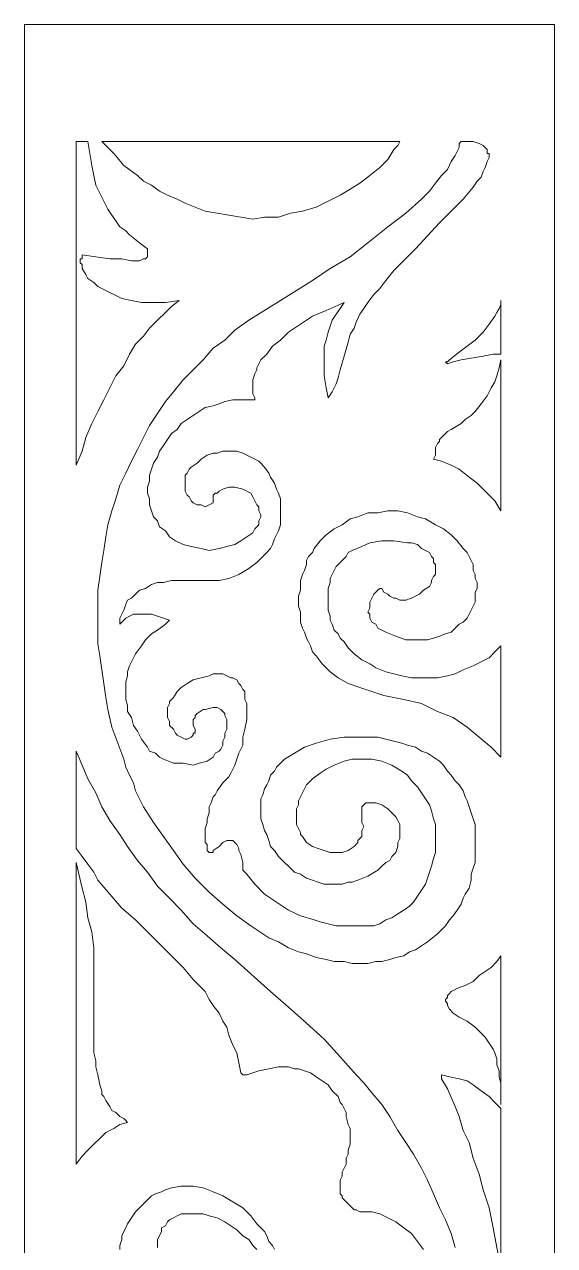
# Model space of a CAD drawing. Extents: x -66030 to 95157, y -13132 to 45879.
# Drawn here: x 65639 to 66681, y 34283 to 36685 of the extents above; entities that cross this region are included whole.
import ezdxf

# ---------------------------------------------------------------- set-up
doc = ezdxf.new("R2010")
doc.units = 0
doc.header["$LTSCALE"] = 100
doc.header["$MEASUREMENT"] = 0
doc.layers.get('0').update_dxf_attribs({"linetype": 'CONTINUOUS'})

msp = doc.modelspace()

# ---------------------------------------------------------------- linework, layer by layer
at = {"lineweight": 0}
for points in [[(65638.5, 31833.8), (66681.4, 31833.8), (66681.4, 36685), (65638.5, 36685), (65638.5, 31833.8)], [(65740.1, 35817.9), (65751.8, 35845.2), (65759.6, 35872.5), (65771.3, 35899.9), (65783, 35923.3), (65794.8, 35946.8), (65806.5, 35970.2), (65818.2, 35993.6), (65833.8, 36013.2), (65845.5, 36036.6), (65857.3, 36056.1), (65872.9, 36071.8), (65884.6, 36087.4), (65900.2, 36103), (65915.8, 36118.6), (65927.6, 36130.3), (65943.2, 36142.1), (65915.8, 36138.2), (65892.4, 36138.2), (65869, 36138.2), (65849.4, 36142.1), (65829.9, 36146), (65814.3, 36153.8), (65798.7, 36161.6), (65783, 36169.4), (65775.2, 36177.2), (65763.5, 36185), (65759.6, 36192.8), (65751.8, 36204.6), (65751.8, 36208.5), (65751.8, 36212.4), (65747.9, 36216.3), (65747.9, 36220.2), (65747.9, 36224.1), (65751.8, 36224.1), (65751.8, 36228), (65751.8, 36231.9), (65779.1, 36228), (65806.5, 36224.1), (65829.9, 36224.1), (65849.4, 36220.2), (65865.1, 36220.2), (65872.9, 36224.1), (65876.8, 36224.1), (65880.7, 36228), (65880.7, 36231.9), (65880.7, 36231.9), (65880.7, 36235.8), (65880.7, 36239.7), (65880.7, 36243.6), (65865.1, 36255.3), (65845.5, 36271), (65837.7, 36278.8), (65826, 36286.6), (65818.2, 36298.3), (65810.4, 36310), (65802.6, 36321.7), (65794.8, 36337.4), (65787, 36353), (65779.1, 36368.6), (65775.2, 36388.1), (65771.3, 36407.7), (65767.4, 36431.1), (65763.5, 36454.5), (65740.1, 36454.5), (65740.1, 35817.9)], [(66497.8, 36454.5), (66493.9, 36450.6), (66493.9, 36442.8), (66490, 36435), (66486.1, 36427.2), (66478.3, 36415.5), (66470.5, 36399.9), (66458.8, 36388.1), (66447.1, 36372.5), (66435.3, 36356.9), (66419.7, 36341.3), (66388.5, 36313.9), (66353.3, 36286.6), (66314.3, 36255.3), (66279.1, 36228), (66240, 36204.6), (66204.9, 36181.1), (66142.4, 36142.1), (66079.9, 36103), (66052.6, 36083.5), (66033, 36063.9), (66009.6, 36048.3), (65990.1, 36024.9), (65970.5, 36005.3), (65951, 35985.8), (65931.5, 35962.4), (65915.8, 35942.9), (65900.2, 35919.4), (65884.6, 35896), (65872.9, 35872.5), (65861.2, 35849.1), (65849.4, 35825.7), (65837.7, 35802.2), (65826, 35778.8), (65818.2, 35751.5), (65810.4, 35728), (65802.6, 35700.7), (65798.7, 35677.2), (65794.8, 35649.9), (65790.9, 35626.5), (65787, 35599.1), (65783, 35571.8), (65783, 35548.4), (65783, 35521), (65783, 35493.7), (65783, 35466.3), (65787, 35442.9), (65790.9, 35415.5), (65794.8, 35388.2), (65798.7, 35360.9), (65802.6, 35337.4), (65810.4, 35302.3), (65822.1, 35271), (65833.8, 35239.8), (65837.7, 35224.2), (65845.5, 35208.5), (65853.4, 35192.9), (65857.3, 35177.3), (65865.1, 35161.7), (65872.9, 35146), (65892.4, 35114.8), (65911.9, 35087.4), (65931.5, 35060.1), (65951, 35032.8), (65974.4, 35005.4), (66001.8, 34978.1), (66029.1, 34954.6), (66056.5, 34931.2), (66083.8, 34911.7), (66119, 34888.2), (66138.5, 34880.4), (66158, 34868.7), (66177.5, 34860.9), (66193.2, 34857), (66212.7, 34849.2), (66232.2, 34845.3), (66247.9, 34841.4), (66267.4, 34841.4), (66283, 34837.5), (66298.6, 34837.5), (66314.3, 34837.5), (66329.9, 34841.4), (66341.6, 34841.4), (66357.2, 34845.3), (66368.9, 34849.2), (66384.6, 34853.1), (66396.3, 34860.9), (66408, 34864.8), (66419.7, 34872.6), (66431.4, 34880.4), (66451, 34896.1), (66466.6, 34911.7), (66474.4, 34923.4), (66482.2, 34931.2), (66490, 34942.9), (66497.8, 34954.6), (66501.7, 34966.4), (66505.7, 34974.2), (66513.5, 34985.9), (66517.4, 35001.5), (66517.4, 35013.2), (66521.3, 35025), (66525.2, 35036.7), (66525.2, 35048.4), (66525.2, 35060.1), (66525.2, 35071.8), (66525.2, 35083.5), (66525.2, 35095.3), (66525.2, 35110.9), (66521.3, 35122.6), (66517.4, 35134.3), (66513.5, 35146), (66509.6, 35157.8), (66505.7, 35165.6), (66501.7, 35177.3), (66493.9, 35189), (66486.1, 35196.8), (66478.3, 35208.5), (66470.5, 35216.3), (66462.7, 35228.1), (66454.9, 35235.9), (66443.2, 35243.7), (66431.4, 35251.5), (66419.7, 35255.4), (66408, 35263.2), (66392.4, 35267.1), (66380.7, 35271), (66365, 35274.9), (66349.4, 35278.8), (66333.8, 35282.7), (66318.2, 35282.7), (66298.6, 35282.7), (66267.4, 35282.7), (66240, 35278.8), (66212.7, 35271), (66189.3, 35263.2), (66169.7, 35251.5), (66150.2, 35239.8), (66142.4, 35232), (66134.6, 35224.2), (66130.7, 35216.3), (66122.9, 35208.5), (66119, 35196.8), (66115.1, 35189), (66111.1, 35181.2), (66107.2, 35169.5), (66103.3, 35161.7), (66103.3, 35149.9), (66103.3, 35142.1), (66103.3, 35130.4), (66103.3, 35122.6), (66107.2, 35110.9), (66111.1, 35099.2), (66115.1, 35091.4), (66119, 35079.6), (66122.9, 35067.9), (66130.7, 35060.1), (66138.5, 35048.4), (66150.2, 35036.7), (66158, 35028.9), (66169.7, 35017.1), (66181.5, 35013.2), (66193.2, 35005.4), (66204.9, 35001.5), (66216.6, 34997.6), (66228.3, 34993.7), (66240, 34993.7), (66251.8, 34993.7), (66263.5, 34993.7), (66275.2, 34997.6), (66283, 34997.6), (66294.7, 35001.5), (66314.3, 35009.3), (66333.8, 35021), (66341.6, 35028.9), (66349.4, 35036.7), (66357.2, 35040.6), (66361.1, 35048.4), (66368.9, 35056.2), (66372.8, 35067.9), (66372.8, 35075.7), (66376.8, 35083.5), (66376.8, 35091.4), (66376.8, 35099.2), (66376.8, 35110.9), (66372.8, 35118.7), (66368.9, 35126.5), (66361.1, 35134.3), (66357.2, 35138.2), (66353.3, 35142.1), (66341.6, 35149.9), (66329.9, 35153.8), (66322.1, 35153.8), (66314.3, 35153.8), (66310.4, 35153.8), (66306.4, 35149.9), (66302.5, 35146), (66302.5, 35142.1), (66302.5, 35138.2), (66302.5, 35130.4), (66302.5, 35122.6), (66302.5, 35114.8), (66306.4, 35107), (66302.5, 35099.2), (66302.5, 35095.3), (66302.5, 35087.4), (66298.6, 35083.5), (66294.7, 35079.6), (66294.7, 35075.7), (66286.9, 35067.9), (66275.2, 35060.1), (66263.5, 35056.2), (66251.8, 35056.2), (66240, 35056.2), (66228.3, 35060.1), (66216.6, 35064), (66204.9, 35067.9), (66193.2, 35075.7), (66185.4, 35087.4), (66181.5, 35091.4), (66181.5, 35095.3), (66177.5, 35103.1), (66173.6, 35110.9), (66173.6, 35118.7), (66173.6, 35126.5), (66173.6, 35134.3), (66173.6, 35142.1), (66177.5, 35149.9), (66177.5, 35157.8), (66181.5, 35165.6), (66185.4, 35173.4), (66189.3, 35181.2), (66193.2, 35189), (66204.9, 35200.7), (66220.5, 35212.4), (66232.2, 35220.2), (66247.9, 35228.1), (66267.4, 35235.9), (66283, 35239.8), (66302.5, 35239.8), (66322.1, 35239.8), (66341.6, 35235.9), (66361.1, 35228.1), (66380.7, 35216.3), (66392.4, 35208.5), (66400.2, 35196.8), (66411.9, 35185.1), (66419.7, 35173.4), (66427.5, 35161.7), (66435.3, 35149.9), (66439.2, 35138.2), (66443.2, 35122.6), (66447.1, 35110.9), (66447.1, 35099.2), (66447.1, 35083.5), (66447.1, 35071.8), (66447.1, 35056.2), (66443.2, 35044.5), (66439.2, 35028.9), (66435.3, 35017.1), (66431.4, 35005.4), (66427.5, 34993.7), (66419.7, 34982), (66411.9, 34970.3), (66404.1, 34958.5), (66396.3, 34950.7), (66384.6, 34942.9), (66372.8, 34935.1), (66361.1, 34927.3), (66349.4, 34923.4), (66337.7, 34915.6), (66326, 34911.7), (66310.4, 34911.7), (66294.7, 34911.7), (66283, 34911.7), (66267.4, 34911.7), (66251.8, 34911.7), (66236.1, 34915.6), (66220.5, 34919.5), (66208.8, 34923.4), (66181.5, 34931.2), (66158, 34942.9), (66134.6, 34958.5), (66111.1, 34974.2), (66091.6, 34993.7), (66076, 35013.2), (66072.1, 35017.1), (66068.2, 35021), (66068.2, 35036.7), (66064.3, 35052.3), (66060.4, 35060.1), (66060.4, 35064), (66056.5, 35071.8), (66052.6, 35075.7), (66048.7, 35079.6), (66044.7, 35079.6), (66036.9, 35079.6), (66029.1, 35075.7), (66021.3, 35067.9), (66009.6, 35060.1), (66009.6, 35056.2), (66005.7, 35056.2), (66001.8, 35056.2), (65997.9, 35060.1), (65997.9, 35064), (65997.9, 35071.8), (65994, 35075.7), (65994, 35083.5), (65994, 35095.3), (65994, 35103.1), (65997.9, 35114.8), (65997.9, 35122.6), (66001.8, 35134.3), (66001.8, 35146), (66005.7, 35153.8), (66009.6, 35165.6), (66013.5, 35169.5), (66017.4, 35177.3), (66029.1, 35192.9), (66040.8, 35204.6), (66044.7, 35212.4), (66048.7, 35220.2), (66052.6, 35228.1), (66056.5, 35239.8), (66060.4, 35251.5), (66068.2, 35267.1), (66068.2, 35282.7), (66072.1, 35298.4), (66076, 35317.9), (66076, 35333.5), (66076, 35341.3), (66076, 35349.1), (66072.1, 35357), (66072.1, 35364.8), (66072.1, 35372.6), (66068.2, 35376.5), (66064.3, 35384.3), (66060.4, 35388.2), (66056.5, 35396), (66048.7, 35399.9), (66044.7, 35399.9), (66036.9, 35403.8), (66029.1, 35407.7), (66021.3, 35407.7), (66009.6, 35407.7), (66001.8, 35403.8), (65986.2, 35399.9), (65970.5, 35396), (65958.8, 35388.2), (65947.1, 35380.4), (65939.3, 35372.6), (65931.5, 35360.9), (65927.6, 35357), (65923.7, 35353.1), (65923.7, 35349.1), (65919.8, 35341.3), (65919.8, 35337.4), (65919.8, 35333.5), (65919.8, 35325.7), (65919.8, 35321.8), (65923.7, 35314), (65923.7, 35306.2), (65931.5, 35298.4), (65935.4, 35290.6), (65939.3, 35286.7), (65947.1, 35282.7), (65954.9, 35278.8), (65958.8, 35278.8), (65966.6, 35282.7), (65970.5, 35286.7), (65970.5, 35290.6), (65974.4, 35290.6), (65974.4, 35294.5), (65974.4, 35298.4), (65970.5, 35306.2), (65970.5, 35310.1), (65970.5, 35314), (65970.5, 35317.9), (65974.4, 35321.8), (65974.4, 35325.7), (65978.3, 35329.6), (65990.1, 35337.4), (65994, 35337.4), (66009.6, 35341.3), (66017.4, 35341.3), (66025.2, 35337.4), (66029.1, 35333.5), (66033, 35329.6), (66033, 35325.7), (66036.9, 35317.9), (66036.9, 35306.2), (66036.9, 35298.4), (66033, 35290.6), (66033, 35282.7), (66029.1, 35274.9), (66029.1, 35267.1), (66025.2, 35259.3), (66021.3, 35255.4), (66013.5, 35251.5), (66009.6, 35243.7), (65997.9, 35235.9), (65982.3, 35232), (65970.5, 35228.1), (65951, 35232), (65931.5, 35232), (65911.9, 35239.8), (65904.1, 35243.7), (65896.3, 35251.5), (65884.6, 35255.4), (65880.7, 35263.2), (65869, 35278.8), (65861.2, 35294.5), (65853.4, 35306.2), (65849.4, 35321.8), (65841.6, 35333.5), (65841.6, 35345.2), (65837.7, 35357), (65837.7, 35368.7), (65837.7, 35380.4), (65837.7, 35392.1), (65841.6, 35403.8), (65841.6, 35411.6), (65845.5, 35423.4), (65849.4, 35431.2), (65853.4, 35439), (65857.3, 35446.8), (65869, 35462.4), (65876.8, 35474.1), (65888.5, 35485.9), (65900.2, 35493.7), (65915.8, 35505.4), (65923.7, 35513.2), (65911.9, 35517.1), (65900.2, 35521), (65888.5, 35524.9), (65876.8, 35524.9), (65869, 35524.9), (65861.2, 35524.9), (65853.4, 35524.9), (65845.5, 35521), (65837.7, 35517.1), (65829.9, 35509.3), (65826, 35505.4), (65826, 35505.4), (65826, 35509.3), (65826, 35517.1), (65829.9, 35524.9), (65833.8, 35532.7), (65837.7, 35544.4), (65841.6, 35552.3), (65849.4, 35556.2), (65857.3, 35564), (65865.1, 35571.8), (65876.8, 35575.7), (65888.5, 35583.5), (65900.2, 35587.4), (65911.9, 35587.4), (65927.6, 35591.3), (65943.2, 35591.3), (65958.8, 35591.3), (65978.3, 35591.3), (65997.9, 35591.3), (66021.3, 35591.3), (66040.8, 35595.2), (66060.4, 35603), (66079.9, 35614.8), (66095.5, 35626.5), (66107.2, 35638.2), (66115.1, 35646), (66122.9, 35653.8), (66126.8, 35661.6), (66130.7, 35673.3), (66134.6, 35681.2), (66138.5, 35689), (66142.4, 35700.7), (66142.4, 35708.5), (66142.4, 35720.2), (66142.4, 35731.9), (66142.4, 35739.7), (66142.4, 35751.5), (66138.5, 35763.2), (66134.6, 35771), (66130.7, 35782.7), (66122.9, 35794.4), (66119, 35802.2), (66111.1, 35814), (66103.3, 35821.8), (66099.4, 35825.7), (66091.6, 35829.6), (66083.8, 35833.5), (66076, 35837.4), (66068.2, 35841.3), (66056.5, 35845.2), (66048.7, 35845.2), (66040.8, 35845.2), (66029.1, 35845.2), (66017.4, 35841.3), (66009.6, 35841.3), (65997.9, 35837.4), (65986.2, 35829.6), (65978.3, 35821.8), (65966.6, 35814), (65962.7, 35810.1), (65958.8, 35802.2), (65954.9, 35798.3), (65954.9, 35790.5), (65954.9, 35782.7), (65954.9, 35774.9), (65954.9, 35767.1), (65958.8, 35759.3), (65962.7, 35755.4), (65966.6, 35747.6), (65970.5, 35743.6), (65978.3, 35739.7), (65986.2, 35739.7), (65994, 35735.8), (66001.8, 35739.7), (66009.6, 35743.6), (66009.6, 35747.6), (66009.6, 35751.5), (66009.6, 35759.3), (66013.5, 35763.2), (66017.4, 35763.2), (66021.3, 35767.1), (66029.1, 35771), (66040.8, 35774.9), (66052.6, 35774.9), (66068.2, 35771), (66083.8, 35763.2), (66087.7, 35755.4), (66091.6, 35747.6), (66095.5, 35739.7), (66099.4, 35735.8), (66099.4, 35728), (66103.3, 35720.2), (66103.3, 35716.3), (66099.4, 35708.5), (66099.4, 35700.7), (66095.5, 35696.8), (66091.6, 35692.9), (66087.7, 35685.1), (66076, 35677.2), (66064.3, 35669.4), (66052.6, 35661.6), (66036.9, 35657.7), (66021.3, 35653.8), (66001.8, 35649.9), (65986.2, 35653.8), (65966.6, 35657.7), (65951, 35661.6), (65935.4, 35669.4), (65923.7, 35677.2), (65915.8, 35689), (65904.1, 35696.8), (65900.2, 35708.5), (65892.4, 35716.3), (65888.5, 35728), (65884.6, 35739.7), (65884.6, 35751.5), (65880.7, 35763.2), (65880.7, 35774.9), (65884.6, 35786.6), (65884.6, 35798.3), (65888.5, 35810.1), (65892.4, 35821.8), (65900.2, 35833.5), (65904.1, 35845.2), (65911.9, 35856.9), (65919.8, 35868.6), (65927.6, 35880.4), (65939.3, 35888.2), (65947.1, 35899.9), (65958.8, 35907.7), (65970.5, 35915.5), (65982.3, 35923.3), (65994, 35931.1), (66009.6, 35935), (66021.3, 35938.9), (66033, 35942.9), (66048.7, 35946.8), (66064.3, 35946.8), (66079.9, 35946.8), (66091.6, 35946.8), (66091.6, 35950.7), (66087.7, 35958.5), (66087.7, 35966.3), (66087.7, 35974.1), (66087.7, 35985.8), (66091.6, 35997.5), (66095.5, 36005.3), (66095.5, 36009.3), (66099.4, 36017.1), (66103.3, 36024.9), (66115.1, 36036.6), (66126.8, 36052.2), (66142.4, 36063.9), (66158, 36079.6), (66181.5, 36095.2), (66204.9, 36110.8), (66232.2, 36122.5), (66267.4, 36138.2), (66259.6, 36126.4), (66251.8, 36114.7), (66244, 36103), (66240, 36091.3), (66236.1, 36079.6), (66232.2, 36063.9), (66228.3, 36052.2), (66228.3, 36040.5), (66228.3, 36028.8), (66228.3, 36017.1), (66228.3, 36005.3), (66228.3, 35993.6), (66232.2, 35970.2), (66236.1, 35950.7), (66244, 35962.4), (66251.8, 35978), (66255.7, 35989.7), (66259.6, 36005.3), (66267.4, 36032.7), (66275.2, 36060), (66279.1, 36075.7), (66286.9, 36087.4), (66290.8, 36099.1), (66298.6, 36114.7), (66306.4, 36126.4), (66314.3, 36138.2), (66326, 36153.8), (66337.7, 36165.5), (66349.4, 36181.1), (66365, 36200.6), (66408, 36243.6), (66454.9, 36294.4), (66478.3, 36317.8), (66501.7, 36341.3), (66521.3, 36364.7), (66529.1, 36376.4), (66536.9, 36384.2), (66540.8, 36395.9), (66544.7, 36403.8), (66548.6, 36415.5), (66552.5, 36423.3), (66552.5, 36427.2), (66552.5, 36431.1), (66548.6, 36431.1), (66548.6, 36435), (66548.6, 36438.9), (66544.7, 36442.8), (66540.8, 36446.7), (66533, 36450.6), (66521.3, 36454.5), (66509.6, 36454.5), (66497.8, 36454.5)], [(65790.9, 36454.5), (65814.3, 36431.1), (65833.8, 36407.7), (65861.2, 36388.1), (65872.9, 36376.4), (65888.5, 36368.6), (65904.1, 36356.9), (65919.8, 36349.1), (65939.3, 36341.3), (65954.9, 36333.5), (65974.4, 36325.6), (65994, 36317.8), (66017.4, 36313.9), (66040.8, 36310), (66064.3, 36306.1), (66087.7, 36302.2), (66111.1, 36306.1), (66138.5, 36306.1), (66161.9, 36313.9), (66185.4, 36317.8), (66212.7, 36325.6), (66236.1, 36337.4), (66259.6, 36349.1), (66279.1, 36360.8), (66298.6, 36372.5), (66318.2, 36388.1), (66337.7, 36403.8), (66353.3, 36419.4), (66365, 36438.9), (66372.8, 36446.7), (66376.8, 36454.5), (65790.9, 36454.5)], [(66576, 36142.1), (66576, 36134.2), (66572.1, 36126.4), (66568.1, 36118.6), (66564.2, 36110.8), (66552.5, 36095.2), (66540.8, 36079.6), (66525.2, 36063.9), (66509.6, 36052.2), (66493.9, 36040.5), (66474.4, 36024.9), (66470.5, 36021), (66470.5, 36021), (66466.6, 36021), (66470.5, 36017.1), (66470.5, 36017.1), (66482.2, 36021), (66497.8, 36024.9), (66540.8, 36032.7), (66560.3, 36036.6), (66576, 36036.6), (66576, 36142.1)], [(66576, 36024.9), (66572.1, 36009.3), (66568.1, 35993.6), (66564.2, 35981.9), (66556.4, 35970.2), (66552.5, 35962.4), (66548.6, 35954.6), (66536.9, 35938.9), (66525.2, 35923.3), (66517.4, 35915.5), (66505.7, 35907.7), (66497.8, 35899.9), (66478.3, 35888.2), (66470.5, 35884.3), (66462.7, 35876.5), (66454.9, 35868.6), (66454.9, 35864.7), (66451, 35860.8), (66447.1, 35853), (66447.1, 35845.2), (66447.1, 35837.4), (66443.2, 35829.6), (66458.8, 35825.7), (66478.3, 35817.9), (66493.9, 35810.1), (66513.5, 35794.4), (66529.1, 35782.7), (66544.7, 35767.1), (66564.2, 35747.6), (66576, 35728), (66576, 36024.9)], [(66576, 35462.4), (66564.2, 35450.7), (66552.5, 35439), (66536.9, 35431.2), (66521.3, 35423.4), (66501.7, 35415.5), (66486.1, 35407.7), (66470.5, 35403.8), (66451, 35399.9), (66435.3, 35399.9), (66415.8, 35399.9), (66400.2, 35399.9), (66380.7, 35403.8), (66365, 35407.7), (66349.4, 35411.6), (66329.9, 35419.5), (66318.2, 35427.3), (66302.5, 35435.1), (66286.9, 35446.8), (66275.2, 35458.5), (66267.4, 35470.2), (66259.6, 35478), (66255.7, 35485.9), (66247.9, 35493.7), (66244, 35505.4), (66240, 35513.2), (66240, 35521), (66236.1, 35532.7), (66236.1, 35540.5), (66236.1, 35548.4), (66236.1, 35560.1), (66236.1, 35567.9), (66236.1, 35575.7), (66240, 35587.4), (66240, 35595.2), (66244, 35603), (66247.9, 35610.8), (66251.8, 35618.7), (66259.6, 35626.5), (66263.5, 35630.4), (66271.3, 35638.2), (66275.2, 35646), (66283, 35649.9), (66302.5, 35657.7), (66318.2, 35665.5), (66341.6, 35669.4), (66365, 35669.4), (66392.4, 35665.5), (66400.2, 35665.5), (66411.9, 35661.6), (66419.7, 35653.8), (66427.5, 35649.9), (66435.3, 35646), (66439.2, 35638.2), (66443.2, 35634.3), (66443.2, 35626.5), (66447.1, 35622.6), (66447.1, 35614.8), (66447.1, 35610.8), (66447.1, 35603), (66443.2, 35599.1), (66439.2, 35591.3), (66439.2, 35587.4), (66435.3, 35579.6), (66423.6, 35571.8), (66415.8, 35564), (66400.2, 35556.2), (66388.5, 35552.3), (66376.8, 35552.3), (66368.9, 35556.2), (66365, 35556.2), (66357.2, 35560.1), (66353.3, 35564), (66345.5, 35567.9), (66341.6, 35575.7), (66341.6, 35575.7), (66337.7, 35575.7), (66333.8, 35571.8), (66329.9, 35567.9), (66326, 35564), (66322.1, 35556.2), (66318.2, 35548.4), (66318.2, 35536.6), (66314.3, 35528.8), (66318.2, 35524.9), (66318.2, 35517.1), (66322.1, 35509.3), (66329.9, 35505.4), (66333.8, 35497.6), (66341.6, 35493.7), (66349.4, 35489.8), (66368.9, 35481.9), (66388.5, 35474.1), (66408, 35474.1), (66431.4, 35474.1), (66443.2, 35478), (66454.9, 35481.9), (66466.6, 35485.9), (66478.3, 35489.8), (66486.1, 35497.6), (66493.9, 35505.4), (66501.7, 35509.3), (66509.6, 35517.1), (66513.5, 35524.9), (66517.4, 35532.7), (66521.3, 35540.5), (66525.2, 35548.4), (66525.2, 35560.1), (66525.2, 35567.9), (66529.1, 35575.7), (66529.1, 35587.4), (66525.2, 35595.2), (66525.2, 35603), (66521.3, 35610.8), (66521.3, 35622.6), (66517.4, 35630.4), (66513.5, 35638.2), (66509.6, 35646), (66501.7, 35653.8), (66490, 35669.4), (66478.3, 35681.2), (66462.7, 35692.9), (66447.1, 35700.7), (66427.5, 35712.4), (66411.9, 35716.3), (66392.4, 35724.1), (66372.8, 35728), (66353.3, 35728), (66333.8, 35724.1), (66314.3, 35724.1), (66294.7, 35716.3), (66279.1, 35712.4), (66263.5, 35700.7), (66247.9, 35692.9), (66232.2, 35681.2), (66220.5, 35669.4), (66208.8, 35653.8), (66204.9, 35646), (66197.1, 35638.2), (66193.2, 35630.4), (66193.2, 35622.6), (66189.3, 35610.8), (66185.4, 35603), (66181.5, 35591.3), (66181.5, 35579.6), (66181.5, 35571.8), (66177.5, 35560.1), (66177.5, 35548.4), (66177.5, 35540.5), (66181.5, 35528.8), (66181.5, 35517.1), (66181.5, 35509.3), (66185.4, 35497.6), (66189.3, 35489.8), (66193.2, 35478), (66197.1, 35470.2), (66201, 35462.4), (66204.9, 35450.7), (66212.7, 35442.9), (66224.4, 35427.3), (66240, 35411.6), (66255.7, 35399.9), (66275.2, 35388.2), (66298.6, 35380.4), (66322.1, 35372.6), (66345.5, 35364.8), (66384.6, 35357), (66419.7, 35349.1), (66451, 35333.5), (66482.2, 35321.8), (66509.6, 35302.3), (66533, 35282.7), (66556.4, 35263.2), (66576, 35243.7), (66576, 35462.4)], [(65740.1, 34443), (65751.8, 34458.6), (65763.5, 34470.3), (65775.2, 34482), (65787, 34493.7), (65798.7, 34505.5), (65814.3, 34513.3), (65826, 34521.1), (65841.6, 34525), (65837.7, 34528.9), (65833.8, 34532.8), (65826, 34536.7), (65818.2, 34544.5), (65810.4, 34548.4), (65806.5, 34556.2), (65798.7, 34568), (65794.8, 34575.8), (65790.9, 34579.7), (65790.9, 34587.5), (65787, 34599.2), (65783, 34618.7), (65779.1, 34634.4), (65779.1, 34646.1), (65775.2, 34661.7), (65775.2, 34677.3), (65775.2, 34696.9), (65775.2, 34716.4), (65775.2, 34735.9), (65775.2, 34759.3), (65775.2, 34782.8), (65775.2, 34810.1), (65775.2, 34825.7), (65775.2, 34837.5), (65775.2, 34853.1), (65775.2, 34868.7), (65771.3, 34900), (65763.5, 34927.3), (65759.6, 34958.5), (65751.8, 34985.9), (65740.1, 35036.7), (65740.1, 34443)], [(66576, 34853.1), (66568.1, 34841.4), (66556.4, 34829.7), (66544.7, 34821.8), (66533, 34814), (66521.3, 34802.3), (66505.7, 34794.5), (66493.9, 34790.6), (66478.3, 34782.8), (66474.4, 34778.9), (66470.5, 34775), (66470.5, 34775), (66470.5, 34771.1), (66466.6, 34767.2), (66466.6, 34763.3), (66470.5, 34759.3), (66470.5, 34755.4), (66474.4, 34747.6), (66482.2, 34739.8), (66493.9, 34732), (66509.6, 34724.2), (66525.2, 34712.5), (66536.9, 34700.8), (66544.7, 34692.9), (66552.5, 34681.2), (66560.3, 34669.5), (66564.2, 34661.7), (66568.1, 34650), (66568.1, 34638.3), (66572.1, 34626.5), (66572.1, 34614.8), (66576, 34603.1), (66576, 34583.6), (66576, 34560.1), (66576, 34853.1)], [(66576, 34552.3), (66564.2, 34564), (66552.5, 34575.8), (66536.9, 34587.5), (66521.3, 34599.2), (66509.6, 34607), (66493.9, 34610.9), (66474.4, 34614.8), (66458.8, 34618.7), (66458.8, 34610.9), (66470.5, 34591.4), (66486.1, 34556.2), (66493.9, 34536.7), (66501.7, 34509.4), (66513.5, 34485.9), (66521.3, 34454.7), (66533, 34423.4), (66540.8, 34392.2), (66552.5, 34357), (66560.3, 34318), (66568.1, 34278.9), (66576, 34239.9), (66576, 34552.3)]]:
    msp.add_lwpolyline(points, close=True, dxfattribs=at)
for points in [[(66486.1, 34278.9), (66478.3, 34306.3), (66466.6, 34333.6), (66454.9, 34357), (66443.2, 34384.4), (66431.4, 34411.7), (66419.7, 34435.2), (66404.1, 34462.5), (66388.5, 34485.9), (66372.8, 34509.4), (66357.2, 34536.7), (66341.6, 34560.1), (66322.1, 34583.6), (66306.4, 34603.1), (66290.8, 34618.7), (66259.6, 34653.9), (66228.3, 34689), (66193.2, 34720.3), (66158, 34751.5), (66122.9, 34782.8), (66052.6, 34845.3), (66025.2, 34868.7), (65997.9, 34892.1), (65970.5, 34915.6), (65947.1, 34942.9), (65923.7, 34966.4), (65900.2, 34989.8), (65880.7, 35017.1), (65861.2, 35040.6), (65841.6, 35067.9), (65826, 35091.4), (65806.5, 35118.7), (65790.9, 35146), (65779.1, 35173.4), (65763.5, 35200.7), (65751.8, 35228.1), (65740.1, 35255.4), (65740.1, 35064), (65740.1, 35064), (65751.8, 35048.4), (65763.5, 35032.8), (65775.2, 35017.1), (65783, 35001.5), (65806.5, 34974.2), (65829.9, 34946.8), (65857.3, 34923.4), (65880.7, 34900), (65927.6, 34853.1), (65951, 34829.7), (65970.5, 34806.2), (65994, 34782.8), (66001.8, 34767.2), (66009.6, 34755.4), (66021.3, 34739.8), (66029.1, 34724.2), (66036.9, 34712.5), (66040.8, 34696.9), (66048.7, 34677.3), (66056.5, 34661.7), (66060.4, 34642.2), (66064.3, 34622.6), (66064.3, 34622.6), (66068.2, 34618.7), (66076, 34618.7), (66099.4, 34626.5), (66119, 34630.4), (66138.5, 34634.4), (66158, 34634.4), (66169.7, 34630.4), (66177.5, 34630.4), (66189.3, 34626.5), (66201, 34622.6), (66212.7, 34614.8), (66224.4, 34607), (66236.1, 34599.2), (66244, 34587.5), (66255.7, 34575.8), (66259.6, 34564), (66263.5, 34560.1), (66267.4, 34552.3), (66271.3, 34544.5), (66271.3, 34536.7), (66275.2, 34521.1), (66279.1, 34513.3), (66279.1, 34505.5), (66279.1, 34497.6), (66279.1, 34489.8), (66279.1, 34482), (66275.2, 34470.3), (66275.2, 34462.5), (66271.3, 34454.7), (66271.3, 34443), (66267.4, 34435.2), (66263.5, 34427.3), (66263.5, 34419.5), (66259.6, 34411.7), (66259.6, 34403.9), (66259.6, 34400), (66259.6, 34392.2), (66259.6, 34388.3), (66259.6, 34384.4), (66263.5, 34380.5), (66263.5, 34376.6), (66275.2, 34364.8), (66283, 34357), (66286.9, 34353.1), (66290.8, 34353.1), (66298.6, 34349.2), (66302.5, 34349.2), (66322.1, 34349.2), (66337.7, 34345.3), (66353.3, 34337.5), (66368.9, 34329.7), (66384.6, 34318), (66400.2, 34306.3), (66411.9, 34290.6), (66423.6, 34275)], [(66130.7, 34275), (66126.8, 34282.8), (66119, 34290.6), (66115.1, 34302.3), (66111.1, 34310.2), (66095.5, 34325.8), (66083.8, 34341.4), (66068.2, 34357), (66048.7, 34368.7), (66029.1, 34380.5), (66009.6, 34388.3), (65990.1, 34396.1), (65970.5, 34400), (65947.1, 34400), (65927.6, 34396.1), (65915.8, 34392.2), (65908, 34388.3), (65896.3, 34384.4), (65888.5, 34380.5), (65880.7, 34372.7), (65872.9, 34364.8), (65865.1, 34357), (65857.3, 34349.2), (65849.4, 34337.5), (65841.6, 34325.8), (65837.7, 34318), (65833.8, 34310.2), (65829.9, 34302.3), (65829.9, 34294.5), (65826, 34282.8), (65826, 34275)], [(65900.2, 34278.9), (65900.2, 34286.7), (65900.2, 34294.5), (65904.1, 34302.3), (65908, 34310.2), (65908, 34318), (65915.8, 34321.9), (65919.8, 34329.7), (65923.7, 34333.6), (65931.5, 34337.5), (65939.3, 34341.4), (65947.1, 34345.3), (65958.8, 34345.3), (65966.6, 34345.3), (65978.3, 34345.3), (65990.1, 34345.3), (66001.8, 34341.4), (66017.4, 34337.5), (66033, 34329.7), (66044.7, 34321.9), (66056.5, 34314.1), (66068.2, 34302.3), (66079.9, 34294.5), (66087.7, 34282.8), (66095.5, 34275)]]:
    msp.add_lwpolyline(points, dxfattribs=at)

doc.saveas('drawing.dxf')
